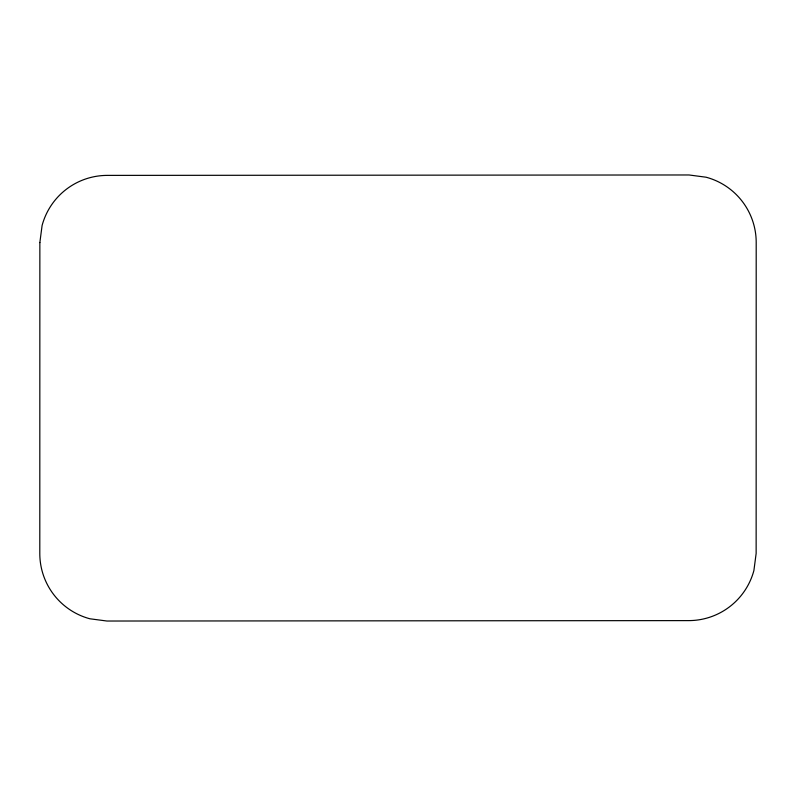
<?xml version="1.0" encoding="UTF-8"?>
<svg xmlns="http://www.w3.org/2000/svg" width="796" height="796" viewBox="0 0 796 796"><rect width="100%" height="100%" fill="white"/><g stroke="black" fill="none" stroke-linecap="round" stroke-linejoin="round"><path stroke-width="1.19" d="M39.86 242.551L39.8 553.499A67.58 67.58 0 0 0 89.888 618.781L106.963 621.029L688.62 620.611A67.58 67.58 0 0 0 753.902 570.513L756.14 553.449L756.2 242.501A67.58 67.58 0 0 0 706.112 177.219L689.038 174.971L107.38 175.389A67.58 67.58 0 0 0 42.098 225.487L39.86 242.551"/></g></svg>
